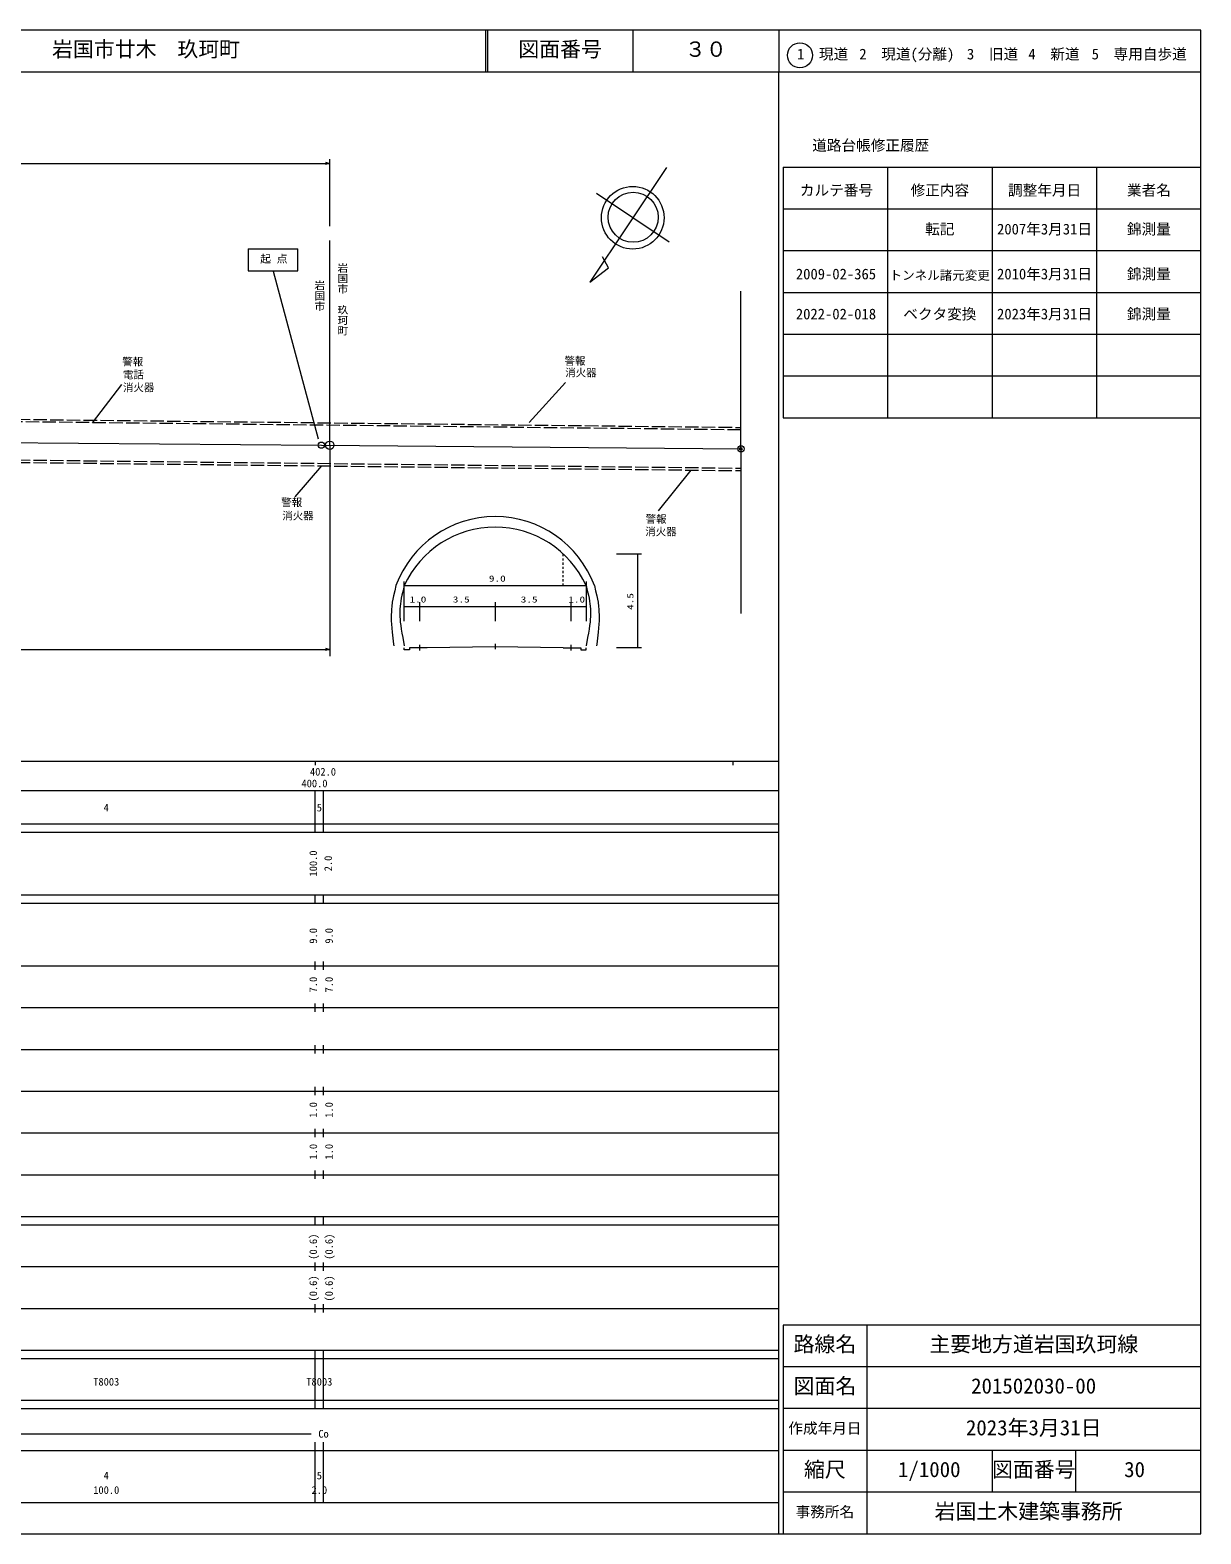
# Model space of a CAD drawing. Units: millimetres, scale not verified. Extents: x -67276 to 572724, y -108066 to 251934.
# Drawn here: x 292485 to 572724, y -108066 to 251934 of the extents above; entities that cross this region are included whole.
import ezdxf
from ezdxf.enums import TextEntityAlignment as Align

# ---------------------------------------------------------------- set-up
doc = ezdxf.new("R2010")
doc.units = ezdxf.units.MM
doc.header["$LTSCALE"] = 1000
doc.header["$PDMODE"] = 32
doc.header["$PDSIZE"] = 500
doc.linetypes.add('USER1', pattern=[4, 3.2, -0.8])
doc.linetypes.add('USER3', pattern=[1, 0.5, -0.5])
for name, color, linetype, lineweight in [('M-BMK-HTXT', 7, 'Continuous', 13), ('M-BMK-LINE', 2, 'Continuous', 13), ('M-BMK-SRVR', 3, 'Continuous', 13), ('M-STR-HTXT', 7, 'Continuous', 13), ('M-STR-STR2', 171, 'Continuous', 13), ('M-STR-STRC', 7, 'Continuous', 13), ('M-TTL', 2, 'Continuous', 13), ('M-TTL-BAND', 7, 'Continuous', 13), ('M-TTL-FRAM', 2, 'Continuous', 13), ('M-TTL-LINE', 7, 'Continuous', 13), ('M-TTL-TXT', 7, 'Continuous', 13)]:
    doc.layers.add(name, color=color, linetype=linetype, lineweight=lineweight)
doc.layers.add('M-OTRS', color=6, linetype='Continuous')
doc.styles.add('@ＭＳ ゴシック', font='')
doc.styles.add('ＭＳ ゴシック', font='')
doc.styles.get('@ＭＳ ゴシック').set_extended_font_data('@MS Gothic')
doc.styles.get('ＭＳ ゴシック').set_extended_font_data('MS Gothic')

# ---------------------------------------------------------------- blocks, each defined once
blk = doc.blocks.new('BUHIN1')
at = {"color": 3, "linetype": 'Continuous', "lineweight": 13}
for radius in [750, 22.5]:
    blk.add_circle((0, 0), radius, dxfattribs=at)
blk = doc.blocks.new('BUHIN4')
at = {"color": 6, "linetype": 'Continuous', "lineweight": 13}
for radius in [50, 1.5]:
    blk.add_circle((0, 0), radius, dxfattribs=at)
blk = doc.blocks.new('BUHIN3')
at = {"color": 7, "linetype": 'Continuous', "lineweight": 13}
blk.add_lwpolyline([(-288, -1000), (0, 0), (285, -1000)], dxfattribs=at)

msp = doc.modelspace()

# ---------------------------------------------------------------- linework, layer by layer
at = {"layer": 'M-BMK-HTXT'}
for q in [(364203, 201582), (364203, 102079)]:
    msp.add_line((364203, 152557), q, dxfattribs=at)
at = {"layer": 'M-BMK-LINE'}
for p, q in [((462624, 151697), (462624, 189454)), ((261850, 153371), (362221, 152575)), ((362221, 152575), (462624, 151697)), ((462624, 151697), (462624, 112231))]:
    msp.add_line(p, q, dxfattribs=at)
at = {"layer": 'M-BMK-SRVR'}
for p, q in [((444837, 219022), (426451, 191584)), ((445488, 201131), (428043, 212822)), ((426451, 191584), (430941, 195041)), ((430941, 195041), (429463, 197652))]:
    msp.add_line(p, q, dxfattribs=at)
for centre, radius in [((436730, 207000), 7500), ((436825, 207126), 6000), ((364203, 152557), 1000), ((364203, 152557), 30)]:
    msp.add_circle(centre, radius, dxfattribs=at)
at = {"layer": 'M-OTRS'}
msp.add_point((462624, 151696), dxfattribs=at)
at = {"layer": 'M-STR-HTXT'}
for p, q in [((-38680, 220022), (364203, 220022)), ((364203, 204965), (364203, 221022)), ((307428, 157951), (314413, 167111)), ((411958, 157978), (420673, 167584)), ((362197, 147609), (355831, 140227)), ((442921, 136809), (450737, 146604)), ((364203, 112916), (364203, 102683)), ((-38680, 103683), (364203, 103683))]:
    msp.add_line(p, q, dxfattribs=at)
at = {"layer": 'M-STR-STR2', "linetype": 'USER1'}
for p, q in [((-38673, 162409), (462645, 156820)), ((462638, 156220), (-38680, 161809)), ((-38680, 152161), (462624, 146469)), ((-38673, 152761), (462631, 147069))]:
    msp.add_line(p, q, dxfattribs=at)
at = {"layer": 'M-STR-STR2', "linetype": 'USER3'}
msp.add_line((420052, 118960), (420052, 126584), dxfattribs=at)
at = {"layer": 'M-STR-STR2'}
for p, q in [((432858, 126584), (438810, 126584)), ((437858, 126584), (437858, 104084)), ((382052, 110460), (382052, 119960)), ((382052, 118960), (425552, 118960)), ((425552, 119960), (425552, 110460)), ((382052, 113960), (387552, 113960)), ((385718, 114960), (385718, 110460)), ((387552, 113960), (403802, 113960)), ((403802, 114960), (403802, 110460)), ((403802, 113960), (420052, 113960)), ((420052, 113960), (425552, 113960)), ((421885, 114960), (421885, 110460)), ((385718, 104757), (385718, 103422)), ((403802, 104978), (403802, 103728)), ((421885, 104757), (421885, 103422)), ((382052, 104065), (382052, 104075)), ((382052, 103565), (382052, 104065)), ((383302, 103584), (382052, 103565)), ((386302, 104065), (383302, 104065)), ((383302, 104065), (383302, 103584)), ((387552, 104084), (386302, 104065)), ((403802, 104328), (387552, 104084)), ((420052, 104084), (403802, 104328)), ((420052, 104084), (421302, 104065)), ((421302, 104065), (424302, 104065)), ((424302, 104065), (424302, 103584)), ((424302, 103584), (425552, 103565)), ((425552, 104065), (425552, 104075)), ((425552, 103565), (425552, 104065)), ((438810, 104084), (432858, 104084))]:
    msp.add_line(p, q, dxfattribs=at)
for points in [[(380052, 118960), (379753, 117729), (379474, 116496), (379321, 115731), (379188, 114965), (379052, 113960), (378993, 113328), (378953, 112685), (378931, 111990), (378929, 111284), (378948, 110497), (378988, 109708), (379058, 108768), (379148, 107827), (379314, 106393), (379500, 104957), (379552, 104565)], [(382052, 118960), (381759, 117797), (381487, 116632), (381339, 115916), (381211, 115200), (381123, 114600), (381056, 114000), (381052, 113960), (381010, 113389), (380987, 112806), (380984, 112183), (381001, 111549), (381041, 110854), (381102, 110159), (381194, 109363), (381307, 108557), (381473, 107540), (381663, 106512), (382052, 104565)], [(425552, 118960), (425845, 117797), (426117, 116632), (426265, 115916), (426393, 115200), (426481, 114600), (426548, 114000), (426552, 113960), (426594, 113389), (426617, 112806), (426620, 112183), (426603, 111549), (426562, 110854), (426502, 110159), (426410, 109363), (426297, 108557), (426130, 107540), (425941, 106512), (425552, 104565)], [(427552, 118960), (427851, 117729), (428129, 116496), (428283, 115731), (428416, 114965), (428552, 113960), (428611, 113328), (428651, 112685), (428673, 111990), (428675, 111284), (428656, 110497), (428616, 109708), (428546, 108768), (428456, 107827), (428290, 106393), (428104, 104957), (428052, 104565)]]:
    msp.add_lwpolyline(points, dxfattribs=at)
for centre, radius, start, end in [((403802, 110118), 25343, 20.42175, 159.57825), ((403802, 109065), 23895, 24.46301, 155.53699)]:
    msp.add_arc(centre, radius, start, end, dxfattribs=at)
at = {"layer": 'M-STR-STRC'}
for p, q in [((344697, 199532), (344697, 194332)), ((344697, 199532), (356564, 199532)), ((356564, 194332), (356564, 199532)), ((344697, 194332), (356564, 194332)), ((361543, 153977), (350750, 194135))]:
    msp.add_line(p, q, dxfattribs=at)
at = {"layer": 'M-TTL'}
for p, q in [((572724, 251934), (-67276, 251934)), ((572724, -108066), (572724, 251934)), ((-67276, -108066), (572724, -108066))]:
    msp.add_line(p, q, dxfattribs=at)
at = {"layer": 'M-TTL-BAND'}
for p, q in [((471724, -108066), (471724, 241934)), ((-67276, 76934), (471724, 76934)), ((360724, 76934), (360724, 75934)), ((460724, 76934), (460724, 75934)), ((-39276, 69934), (471724, 69934)), ((360724, 59934), (360724, 69934)), ((362724, 59934), (362724, 69934)), ((-67276, 61934), (471724, 61934)), ((-67276, 59934), (471724, 59934)), ((-67276, 44934), (471724, 44934)), ((360724, 42934), (360724, 44934)), ((362724, 42934), (362724, 44934)), ((-67276, 42934), (471724, 42934)), ((360724, 26934), (360724, 28934)), ((362724, 26934), (362724, 28934)), ((-67276, 27934), (471724, 27934)), ((360724, 16934), (360724, 18934)), ((362724, 16934), (362724, 18934)), ((-61276, 17934), (471724, 17934)), ((-55276, 7934), (471724, 7934)), ((360724, 6934), (360724, 8934)), ((362724, 6934), (362724, 8934)), ((-61276, -2066), (471724, -2066)), ((360724, -3066), (360724, -1066)), ((362724, -3066), (362724, -1066)), ((-55276, -12066), (471724, -12066)), ((360724, -13066), (360724, -11066)), ((362724, -13066), (362724, -11066)), ((360724, -23066), (360724, -21066)), ((362724, -23066), (362724, -21066)), ((-61276, -22066), (471724, -22066)), ((-67276, -32066), (471724, -32066)), ((360724, -34066), (360724, -32066)), ((362724, -34066), (362724, -32066)), ((-67276, -34066), (471724, -34066)), ((360724, -45066), (360724, -43066)), ((362724, -45066), (362724, -43066)), ((-58276, -44066), (471724, -44066)), ((360724, -55066), (360724, -53066)), ((362724, -55066), (362724, -53066)), ((-67276, -54066), (471724, -54066)), ((-67276, -64066), (471724, -64066)), ((360724, -66066), (360724, -64066)), ((362724, -66066), (362724, -64066)), ((-67276, -66066), (471724, -66066)), ((360724, -76066), (360724, -66066)), ((360724, -76066), (360724, -66066)), ((362724, -76066), (362724, -66066)), ((-67276, -76066), (471724, -76066)), ((-67276, -78066), (471724, -78066)), ((360724, -78066), (360724, -76066)), ((362724, -78066), (362724, -76066)), ((-36276, -84066), (359724, -84066)), ((360724, -100566), (360724, -86066)), ((362724, -100566), (362724, -86066)), ((-67276, -88066), (471724, -88066)), ((-39276, -100566), (471724, -100566))]:
    msp.add_line(p, q, dxfattribs=at)
at = {"layer": 'M-TTL-FRAM'}
for p, q in [((472724, 219130), (472724, 159130)), ((472724, 219130), (572724, 219130)), ((472724, 159130), (572724, 159130)), ((572724, -58066), (472724, -58066)), ((472724, -58066), (472724, -108066))]:
    msp.add_line(p, q, dxfattribs=at)
at = {"layer": 'M-TTL-LINE'}
for p, q in [((401471, 251934), (401471, 241934)), ((401971, 251934), (401971, 241934)), ((436721, 251934), (436721, 241934)), ((471724, 251934), (471724, 241934)), ((-67276, 241934), (572724, 241934)), ((497724, 219130), (497724, 159130)), ((522724, 219130), (522724, 159130)), ((547724, 219130), (547724, 159130)), ((472724, 209130), (572724, 209130)), ((472724, 199130), (572724, 199130)), ((472724, 189130), (572724, 189130)), ((472724, 179130), (572724, 179130)), ((472724, 169130), (572724, 169130)), ((492724, -58066), (492724, -108066)), ((572724, -68066), (472724, -68066)), ((572724, -78066), (472724, -78066)), ((572724, -88066), (472724, -88066)), ((522724, -88066), (522724, -98066)), ((542724, -88066), (542724, -98066)), ((572724, -98066), (472724, -98066))]:
    msp.add_line(p, q, dxfattribs=at)
at = {"layer": 'M-TTL-TXT'}
msp.add_circle((476755, 245892), 3000, dxfattribs=at)

# ---------------------------------------------------------------- block references
at = {"layer": 'M-BMK-SRVR'}
for p in [(362221, 152575), (462624, 151697)]:
    msp.add_blockref('BUHIN1', p, dxfattribs=at)
at = {"layer": 'M-OTRS'}
msp.add_blockref('BUHIN4', (462624, 151696), dxfattribs=at)
at = {"layer": 'M-STR-HTXT', "rotation": 270}
for p in [(364203, 220022), (364203, 103683)]:
    msp.add_blockref('BUHIN3', p, dxfattribs=at)

# ---------------------------------------------------------------- texts
at = {"layer": 'M-BMK-HTXT', "style": '@ＭＳ ゴシック'}
for s, p in [('岩国市\u3000玖珂町', (365820, 196250)), ('岩国市', (360312, 192097))]:
    msp.add_text(s, height=1833, rotation=270, dxfattribs=at).set_placement(p, align=Align.BOTTOM_LEFT)
at = {"layer": 'M-STR-HTXT', "style": 'ＭＳ ゴシック'}
for s, p in [('警報', (314555, 171085)), ('警報', (420417, 171273)), ('電話', (314722, 167997)), ('消火器', (420582, 168478)), ('消火器', (314736, 164910)), ('警報', (352606, 137390)), ('消火器', (352857, 134202)), ('警報', (439816, 133417)), ('消火器', (439739, 130418))]:
    msp.add_text(s, height=1833, dxfattribs=at).set_placement(p, align=Align.BOTTOM_LEFT)
at = {"layer": 'M-STR-STR2', "style": 'ＭＳ ゴシック', "width": 1.35}
for s, p in [('9.0', (402296, 119460)), ('1.0', (383296, 114460)), ('3.5', (393671, 114460)), ('3.5', (409921, 114460)), ('1.0', (421296, 114460))]:
    msp.add_text(s, height=1466, dxfattribs=at).set_placement(p, align=Align.BOTTOM_LEFT)
msp.add_text('4.5', height=1466, rotation=90, dxfattribs=at).set_placement((437329, 113128), align=Align.BOTTOM_LEFT)
at = {"layer": 'M-STR-STRC', "style": 'ＭＳ ゴシック', "width": 1.05}
msp.add_text('起 点', height=1833, dxfattribs=at).set_placement((347548, 195701), align=Align.BOTTOM_LEFT)
at = {"layer": 'M-TTL-BAND', "style": 'ＭＳ ゴシック'}
for s, p in [('400.0', (357443, 70128)), ('402.0', (359478, 72921)), ('4', (310099, 64339)), ('5', (361099, 64339)), ('T8003', (307599, -73101)), ('T8003', (358599, -73101)), ('Co', (361474, -85566)), ('4', (310099, -95543)), ('5', (361099, -95543)), ('100.0', (307599, -99033)), ('2.0', (359849, -99033))]:
    msp.add_text(s, height=1833, dxfattribs=at).set_placement(p, align=Align.BOTTOM_LEFT)
for s, p in [('100.0', (361724, 49309)), ('2.0', (365295, 50559)), ('9.0', (361724, 33233)), ('9.0', (365495, 33233)), ('7.0', (361724, 21559)), ('7.0', (365495, 21559)), ('1.0', (361724, -8441)), ('1.0', (365495, -8441)), ('1.0', (361724, -18441)), ('1.0', (365495, -18441)), ('(0.6)', (361724, -42427)), ('(0.6)', (365495, -42427)), ('(0.6)', (361724, -52427)), ('(0.6)', (365495, -52427))]:
    msp.add_text(s, height=1833, rotation=90, dxfattribs=at).set_placement(p, align=Align.BOTTOM_LEFT)
at = {"layer": 'M-TTL-TXT', "style": 'ＭＳ ゴシック'}
for s, height, p in [('岩国市廿木\u3000玖珂町', 3666, (297748, 244434)), ('図面番号', 3666, (409346, 244434)), ('３０', 3666, (449221, 244434)), ('1\u3000現道', 2566, (476047, 244142)), ('2\u3000現道(分離)', 2566, (490968, 244142)), ('3\u3000旧道', 2566, (516720, 244142)), ('4\u3000新道', 2566, (531423, 244142)), ('5\u3000専用自歩道', 2566, (546577, 244142)), ('道路台帳修正履歴', 2566, (479692, 222297)), ('カルテ番号', 2566, (476736, 211545)), ('修正内容', 2566, (503237, 211545)), ('調整年月日', 2566, (526553, 211545)), ('業者名', 2566, (555030, 211545)), ('転記', 2566, (506737, 202241)), ('2007年3月31日', 2566, (523928, 202241)), ('錦測量', 2566, (555030, 202241)), ('2009-02-365', 2566, (475773, 191492)), ('トンネル諸元変更', 2199, (498212, 191492)), ('2010年3月31日', 2566, (523928, 191492)), ('錦測量', 2566, (555030, 191492)), ('2022-02-018', 2566, (475773, 181917)), ('ベクタ変換', 2566, (501487, 181917)), ('2023年3月31日', 2566, (523928, 181917)), ('錦測量', 2566, (555030, 181917)), ('路線名', 3666, (475224, -65566)), ('路線名', 3666, (475224, -65566)), ('主要地方道岩国玖珂線', 3666, (507724, -65566)), ('図面名', 3666, (475224, -75566)), ('図面名', 3666, (475224, -75566)), ('201502030-00', 3666, (517724, -75566)), ('作成年月日', 2566, (473974, -84816)), ('作成年月日', 2566, (473974, -84816)), ('2023年3月31日', 3666, (516474, -85566)), ('縮尺', 3666, (477724, -95566)), ('縮尺', 3666, (477724, -95566)), ('1/1000', 3666, (500224, -95566)), ('図面番号', 3666, (522724, -95566)), ('図面番号', 3666, (522724, -95566)), ('30', 3666, (554349, -95566)), ('岩国土木建築事務所 ', 3666, (508974, -105566)), ('事務所名', 2566, (475724, -104816)), ('事務所名', 2566, (475724, -104816))]:
    msp.add_text(s, height=height, dxfattribs=at).set_placement(p, align=Align.BOTTOM_LEFT)

doc.saveas('drawing.dxf')
